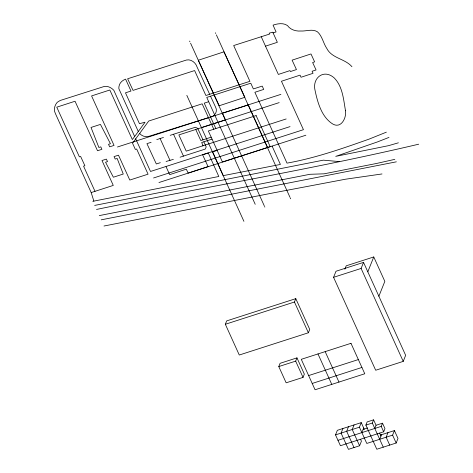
<?xml version="1.0" encoding="UTF-8"?>
<svg xmlns="http://www.w3.org/2000/svg" width="473" height="473" viewBox="0 0 473 473"><rect width="100%" height="100%" fill="white"/><g stroke="black" fill="none" stroke-linecap="round" stroke-linejoin="round"><path stroke-width="0.71" d="M225.343 324.271L226.691 320.895L295.796 298.646L309.732 329.397L308.384 332.767L239.279 355.022L225.343 324.271L294.448 302.016L295.796 298.646M278.786 366.563L280.093 363.305L296.973 357.872L304.34 374.125L303.033 377.383L286.153 382.817L278.786 366.563L295.666 361.124L296.973 357.872M333.566 277.314L335.996 271.254L363.536 262.385L405.651 355.324L403.227 361.384L375.686 370.253L333.566 277.314L361.112 268.445L363.536 262.385M344.864 269.202L346.218 265.82L373.759 256.951L384.827 281.376L378.879 296.246M367.811 271.821L373.759 256.951M374.776 428.455L376.053 425.268L382.503 423.187L384.957 428.609L383.686 431.796L340.43 445.726L335.517 434.888L337.35 430.312L361.248 422.62L364.245 429.242M342.919 428.52L341.086 433.097L348.453 449.35L359.592 445.761L361.419 441.191L360.603 439.382M348.483 426.729L346.656 431.299L354.023 447.559M354.052 424.931L352.225 429.508L359.592 445.761M380.227 435.136L394.423 430.566L392.59 435.136L366.782 443.449L359.415 427.19L361.248 422.62M361.875 432.612L363.702 428.035M394.423 430.566L397.994 438.441L396.161 443.018L376.804 449.249L365.865 425.115L367.143 421.928L373.593 419.847L376.053 425.268M383.26 447.168L372.322 423.033L373.593 419.847M383.686 431.796L381.226 426.38L382.503 423.187M379.689 439.293L381.516 434.717M387.966 432.641L386.139 437.218L389.711 445.093M213.808 129.289L202.148 103.824L148.723 121.029L132.529 143.218L135.343 149.433L136.656 149.013L148.061 174.176L129.791 180.059L118.475 155.174L114.046 156.598L115.211 159.076L117.156 158.449L123.252 174.04L113.372 177.221L105.562 162.221L107.507 161.595L106.384 159.105L101.991 160.518L113.272 185.416L91.194 192.564L55.495 113.78C53.384 109.943 54.466 105.538 57.203 102.334L60.183 100.489L104.533 86.364C108.021 85.92 111.474 87.783 113.81 90.266L134.651 136.531L132.328 139.547L109.837 90.006L91.585 95.924L114.04 145.4L109.671 146.843L108.524 144.324L110.44 143.709L100.436 124.411L91.017 127.444L98.875 147.47L100.79 146.855L101.902 149.308L97.527 150.757L75.047 101.246L56.76 107.176L79.399 156.865L80.641 156.462L84.874 165.721L83.567 166.147L95.002 191.299M134.651 136.531L145.04 122.211L139.464 123.701L125.475 92.826L130.997 91.047L125.605 79.151C122.424 80.309 119.444 82.887 118.995 86.405A11.08 9.88 21.8 0 0 118.894 88.782L138.282 131.47M388.977 137.407L377.33 141.965L335.735 156.362L388.611 145.649L398.396 142.805M386.358 132.168L369.171 139.086C342.269 148.587 315.16 158.148 286.993 163.126L254.882 92.27L263.733 89.421L262.225 86.092L253.374 88.942L250.773 83.201L206.748 97.414L255.225 204.306M135.656 138.749L150.52 171.457L290.055 126.604M261.232 36.717L265.507 46.153L277.355 42.304L272.773 32.188L269.155 33.163L269.569 34.068L233.674 45.55L249.921 81.321L205.879 95.499L194.616 70.56L133.049 90.384L127.627 78.772L186.51 60.006C191.187 58.965 195.804 62.767 197.105 67.101L209.669 94.281M212.058 139.133L201.664 142.515L203.112 145.708L186.226 151.147L178.871 134.917L195.757 129.478L200.783 140.57L211.177 137.182M180.083 157.202L205.276 149.054L206.21 146.902L203.863 141.811M273.128 32.885L276.066 31.939L273.063 25.128C277.621 23.591 283.25 22.639 287.448 25.536C290.363 29.752 295.891 31.419 300.798 31.017C306.291 31.354 312.464 28.599 317.484 31.845C322.296 36.09 323.254 43.232 326.79 48.441C331.892 58.486 344.977 58.581 351.947 66.711M208.694 101.713L204.235 103.149L215.859 128.626M117.458 146.997L280.903 94.364M156.74 139.618L163.469 137.454M170.174 135.331L195.325 127.272L197.72 128.349L202.976 139.86M151.106 142.32L146.932 143.662L156.332 163.965L160.335 162.677M195.314 129.626L279.182 102.617M202.669 145.85L286.159 118.965M153.559 177.984L303.441 129.685L281.453 81.25L300.065 75.142L301.023 77.259L313.031 73.315L312.103 71.263L316.053 69.957L312.635 62.507L314.622 61.868L310.992 53.952L292.095 60.154L296.447 69.572L290.44 71.541L289.979 70.613L278.361 74.432L265.507 46.153M158.946 182.531L305.871 135.219M308.638 375.574L358.351 359.569M312.21 383.455L361.916 367.45M335.517 434.888L359.415 427.19M365.865 425.115L372.322 423.033M363.146 429.425L367.663 427.97M337.976 440.304L381.226 426.38M201.445 127.609L225.461 119.917L222.434 113.23L248.313 104.894L267.635 147.529M208.504 117.676L149.947 135.993C146.429 137.548 142.06 136.39 139.63 133.463M217.19 150.449L212.649 151.798L223.215 175.654L280.406 164.438L272.093 146.092M166.082 161.482L173.36 159.371M210.556 117.014C215.097 116.429 217.935 110.942 215.511 106.993L210.532 96.196M394.825 159.354L376.561 163.463L324.058 173.828L309.945 174.289L99.283 215.599M418.706 144.194C312.032 169.31 203.798 187.225 96.498 209.45M92.809 201.321L218.81 176.494L208.274 152.974L202.592 154.766L208.073 166.591L188.153 173.124L186.321 169.168L169.689 174.638L166.064 166.721M104.001 226.011L274.305 192.694L345.444 179.22L382.007 173.952M101.198 219.833L396.35 161.825M94.671 205.418L323.337 160.158L339.703 161.63M239.125 84.797L223.942 51.841L198.305 60.248L213.418 93.069M239.977 86.677L244.872 97.302L219.247 105.751L214.287 94.984M361.112 268.445L403.227 361.384M215.422 32.767L215.741 33.465M216.38 34.872L290.02 197.383M290.339 198.086L290.659 198.784M392.59 435.136L396.161 443.018M379.6 433.097L380.96 436.106M189.614 41.08L189.933 41.778M190.572 43.185L264.212 205.696M264.531 206.399L264.85 207.097M325.17 351.622L338.97 382.078M294.448 302.016L308.384 332.767M317.98 353.94L331.78 384.389M186.829 95.357L243.92 221.346M295.666 361.124L303.033 377.383M173.538 134.249L183.447 156.12M160.105 138.536L169.984 160.341M91.194 192.564L93.849 201.102M345.497 110.753C346.626 117.564 341.405 128.615 333.146 124.239C321.841 117.535 317.679 102.83 315.113 90.621C311.914 78.175 323.627 68.526 334.163 77.868C342.641 86.405 343.528 99.501 345.497 110.753M256.118 115.589L208.362 130.968L222.428 162.008L270.189 146.63L256.118 115.589M350.984 343.315L301.277 359.32L315.071 389.77L364.778 373.765L350.984 343.315"/></g></svg>
